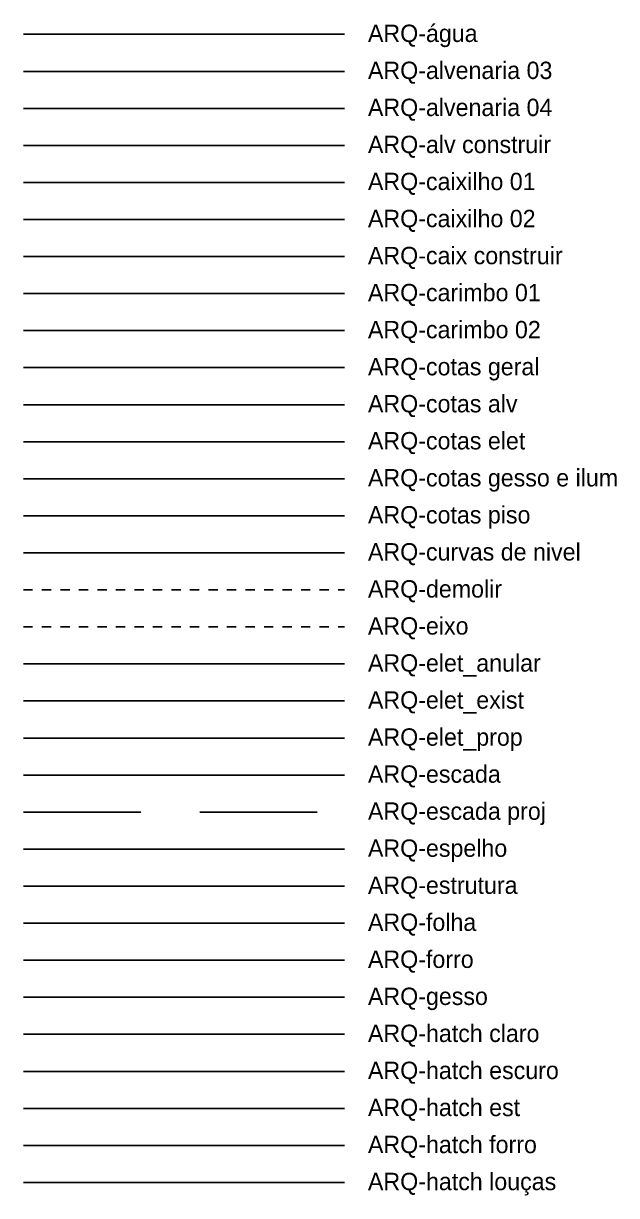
# Model space of a CAD drawing. Extents: x 2478.2 to 2503.3, y 807.2 to 832.7.
# Drawn here: x 2496.88 to 2503.29, y 820.04 to 832.7 of the extents above; entities that cross this region are included whole.
import ezdxf

# ---------------------------------------------------------------- set-up
doc = ezdxf.new("R2010")
doc.units = 0
doc.header["$LTSCALE"] = 0.1
doc.header["$MEASUREMENT"] = 0
for name, pattern in [('AXES', [0.54, 0.3, -0.08, 0.08, -0.08]), ('DASHED', [19.05, 12.7, -6.35]), ('HIDDEN2', [0.1875, 0.125, -0.0625])]:
    doc.linetypes.add(name, pattern=pattern)
for name, color, linetype in [('ARQ- caix construir', 202, 'Continuous'), ('ARQ-alv construir', 3, 'Continuous'), ('ARQ-alvenaria 03', 3, 'Continuous'), ('ARQ-alvenaria 04', 4, 'Continuous'), ('ARQ-caixilho 01', 1, 'Continuous'), ('ARQ-caixilho 02', 2, 'Continuous'), ('ARQ-carimbo 01', 1, 'Continuous'), ('ARQ-carimbo 02', 2, 'Continuous'), ('ARQ-cotas alv', 1, 'Continuous'), ('ARQ-cotas elet', 1, 'Continuous'), ('ARQ-cotas geral', 1, 'Continuous'), ('ARQ-cotas gesso e ilum', 1, 'Continuous'), ('ARQ-cotas piso', 1, 'Continuous'), ('ARQ-curvas de nivel', 3, 'Continuous'), ('ARQ-demolir', 12, 'HIDDEN2'), ('ARQ-eixo', 2, 'AXES'), ('ARQ-elet_anular', 161, 'Continuous'), ('ARQ-elet_exist', 30, 'Continuous'), ('ARQ-elet_prop', 220, 'Continuous'), ('ARQ-escada', 2, 'Continuous'), ('ARQ-escada proj', 1, 'DASHED'), ('ARQ-espelho', 251, 'Continuous'), ('ARQ-estrutura', 6, 'Continuous'), ('ARQ-folha', 6, 'Continuous'), ('ARQ-forro', 174, 'Continuous'), ('ARQ-gesso', 3, 'Continuous'), ('ARQ-hatch claro', 253, 'Continuous'), ('ARQ-hatch esc', 252, 'Continuous'), ('ARQ-hatch est', 251, 'Continuous'), ('ARQ-hatch forro', 254, 'Continuous'), ('ARQ-hatch louças', 255, 'Continuous'), ('ARQ-água', 151, 'Continuous')]:
    doc.layers.add(name, color=color, linetype=linetype)
doc.styles.add('Detalhe 75', font='GOTHIC.TTF', dxfattribs={"height": 0.1875})

msp = doc.modelspace()

# ---------------------------------------------------------------- linework, layer by layer
at = {"layer": 'ARQ- caix construir'}
msp.add_line((2496.881, 830.18), (2500.351, 830.18), dxfattribs=at)
at = {"layer": 'ARQ-alv construir'}
msp.add_line((2496.881, 831.38), (2500.351, 831.38), dxfattribs=at)
at = {"layer": 'ARQ-alvenaria 03'}
msp.add_line((2496.881, 832.18), (2500.351, 832.18), dxfattribs=at)
at = {"layer": 'ARQ-alvenaria 04'}
msp.add_line((2496.881, 831.78), (2500.351, 831.78), dxfattribs=at)
at = {"layer": 'ARQ-caixilho 01'}
msp.add_line((2496.881, 830.98), (2500.351, 830.98), dxfattribs=at)
at = {"layer": 'ARQ-caixilho 02'}
for p, q in [((2496.881, 830.58), (2500.351, 830.58)), ((2496.881, 829.38), (2500.351, 829.38))]:
    msp.add_line(p, q, dxfattribs=at)
at = {"layer": 'ARQ-carimbo 01'}
msp.add_line((2496.881, 829.78), (2500.351, 829.78), dxfattribs=at)
at = {"layer": 'ARQ-cotas alv'}
msp.add_line((2496.881, 828.58), (2500.351, 828.58), dxfattribs=at)
at = {"layer": 'ARQ-cotas elet'}
msp.add_line((2496.881, 828.18), (2500.351, 828.18), dxfattribs=at)
at = {"layer": 'ARQ-cotas geral'}
msp.add_line((2496.881, 828.98), (2500.351, 828.98), dxfattribs=at)
at = {"layer": 'ARQ-cotas gesso e ilum'}
msp.add_line((2496.881, 827.78), (2500.351, 827.78), dxfattribs=at)
at = {"layer": 'ARQ-cotas piso'}
msp.add_line((2496.881, 827.38), (2500.351, 827.38), dxfattribs=at)
at = {"layer": 'ARQ-curvas de nivel'}
msp.add_line((2496.881, 826.98), (2500.351, 826.98), dxfattribs=at)
at = {"layer": 'ARQ-demolir'}
msp.add_line((2496.881, 826.58), (2500.351, 826.58), dxfattribs=at)
at = {"layer": 'ARQ-eixo'}
msp.add_line((2496.881, 826.18), (2500.351, 826.18), dxfattribs=at)
at = {"layer": 'ARQ-elet_anular'}
msp.add_line((2496.881, 825.78), (2500.351, 825.78), dxfattribs=at)
at = {"layer": 'ARQ-elet_exist'}
msp.add_line((2496.881, 825.38), (2500.351, 825.38), dxfattribs=at)
at = {"layer": 'ARQ-elet_prop'}
msp.add_line((2496.881, 824.98), (2500.351, 824.98), dxfattribs=at)
at = {"layer": 'ARQ-escada'}
msp.add_line((2496.881, 824.58), (2500.351, 824.58), dxfattribs=at)
at = {"layer": 'ARQ-escada proj'}
msp.add_line((2496.881, 824.18), (2500.351, 824.18), dxfattribs=at)
at = {"layer": 'ARQ-espelho'}
msp.add_line((2496.881, 823.78), (2500.351, 823.78), dxfattribs=at)
at = {"layer": 'ARQ-estrutura'}
msp.add_line((2496.881, 823.38), (2500.351, 823.38), dxfattribs=at)
at = {"layer": 'ARQ-folha'}
msp.add_line((2496.881, 822.98), (2500.351, 822.98), dxfattribs=at)
at = {"layer": 'ARQ-forro'}
msp.add_line((2496.881, 822.58), (2500.351, 822.58), dxfattribs=at)
at = {"layer": 'ARQ-gesso'}
msp.add_line((2496.881, 822.18), (2500.351, 822.18), dxfattribs=at)
at = {"layer": 'ARQ-hatch claro'}
msp.add_line((2496.881, 821.78), (2500.351, 821.78), dxfattribs=at)
at = {"layer": 'ARQ-hatch esc'}
msp.add_line((2496.881, 821.38), (2500.351, 821.38), dxfattribs=at)
at = {"layer": 'ARQ-hatch est'}
msp.add_line((2496.881, 820.98), (2500.351, 820.98), dxfattribs=at)
at = {"layer": 'ARQ-hatch forro'}
msp.add_line((2496.881, 820.58), (2500.351, 820.58), dxfattribs=at)
at = {"layer": 'ARQ-hatch louças'}
msp.add_line((2496.881, 820.18), (2500.351, 820.18), dxfattribs=at)
at = {"layer": 'ARQ-água'}
msp.add_line((2496.881, 832.58), (2500.351, 832.58), dxfattribs=at)

# ---------------------------------------------------------------- texts
at = {"layer": 'ARQ- caix construir', "style": 'Detalhe 75'}
msp.add_text('ARQ-caix construir', height=0.1875, dxfattribs=at).set_placement((2500.604, 830.097))
at = {"layer": 'ARQ-alv construir', "style": 'Detalhe 75'}
msp.add_text('ARQ-alv construir', height=0.1875, dxfattribs=at).set_placement((2500.604, 831.297))
at = {"layer": 'ARQ-alvenaria 03', "style": 'Detalhe 75'}
msp.add_text('ARQ-alvenaria 03', height=0.1875, dxfattribs=at).set_placement((2500.604, 832.097))
at = {"layer": 'ARQ-alvenaria 04', "style": 'Detalhe 75'}
msp.add_text('ARQ-alvenaria 04', height=0.1875, dxfattribs=at).set_placement((2500.604, 831.697))
at = {"layer": 'ARQ-caixilho 01', "style": 'Detalhe 75'}
msp.add_text('ARQ-caixilho 01', height=0.1875, dxfattribs=at).set_placement((2500.604, 830.897))
at = {"layer": 'ARQ-caixilho 02', "style": 'Detalhe 75'}
msp.add_text('ARQ-caixilho 02', height=0.1875, dxfattribs=at).set_placement((2500.604, 830.497))
at = {"layer": 'ARQ-carimbo 01', "style": 'Detalhe 75'}
msp.add_text('ARQ-carimbo 01', height=0.1875, dxfattribs=at).set_placement((2500.604, 829.697))
at = {"layer": 'ARQ-carimbo 02', "style": 'Detalhe 75'}
msp.add_text('ARQ-carimbo 02', height=0.1875, dxfattribs=at).set_placement((2500.604, 829.297))
at = {"layer": 'ARQ-cotas alv', "style": 'Detalhe 75'}
msp.add_text('ARQ-cotas alv', height=0.1875, dxfattribs=at).set_placement((2500.604, 828.497))
at = {"layer": 'ARQ-cotas elet', "style": 'Detalhe 75'}
msp.add_text('ARQ-cotas elet', height=0.1875, dxfattribs=at).set_placement((2500.604, 828.097))
at = {"layer": 'ARQ-cotas geral', "style": 'Detalhe 75'}
msp.add_text('ARQ-cotas geral', height=0.1875, dxfattribs=at).set_placement((2500.604, 828.897))
at = {"layer": 'ARQ-cotas gesso e ilum', "style": 'Detalhe 75'}
msp.add_text('ARQ-cotas gesso e ilum', height=0.1875, dxfattribs=at).set_placement((2500.604, 827.697))
at = {"layer": 'ARQ-cotas piso', "style": 'Detalhe 75'}
msp.add_text('ARQ-cotas piso', height=0.1875, dxfattribs=at).set_placement((2500.604, 827.297))
at = {"layer": 'ARQ-curvas de nivel', "style": 'Detalhe 75'}
msp.add_text('ARQ-curvas de nivel', height=0.1875, dxfattribs=at).set_placement((2500.604, 826.897))
at = {"layer": 'ARQ-demolir', "style": 'Detalhe 75'}
msp.add_text('ARQ-demolir', height=0.1875, dxfattribs=at).set_placement((2500.604, 826.497))
at = {"layer": 'ARQ-eixo', "style": 'Detalhe 75'}
msp.add_text('ARQ-eixo', height=0.1875, dxfattribs=at).set_placement((2500.604, 826.097))
at = {"layer": 'ARQ-elet_anular', "style": 'Detalhe 75'}
msp.add_text('ARQ-elet_anular', height=0.1875, dxfattribs=at).set_placement((2500.604, 825.697))
at = {"layer": 'ARQ-elet_exist', "style": 'Detalhe 75'}
msp.add_text('ARQ-elet_exist', height=0.1875, dxfattribs=at).set_placement((2500.604, 825.297))
at = {"layer": 'ARQ-elet_prop', "style": 'Detalhe 75'}
msp.add_text('ARQ-elet_prop', height=0.1875, dxfattribs=at).set_placement((2500.604, 824.897))
at = {"layer": 'ARQ-escada', "style": 'Detalhe 75'}
msp.add_text('ARQ-escada', height=0.1875, dxfattribs=at).set_placement((2500.604, 824.497))
at = {"layer": 'ARQ-escada proj', "style": 'Detalhe 75'}
msp.add_text('ARQ-escada proj', height=0.1875, dxfattribs=at).set_placement((2500.604, 824.097))
at = {"layer": 'ARQ-espelho', "style": 'Detalhe 75'}
msp.add_text('ARQ-espelho', height=0.1875, dxfattribs=at).set_placement((2500.604, 823.697))
at = {"layer": 'ARQ-estrutura', "style": 'Detalhe 75'}
msp.add_text('ARQ-estrutura', height=0.1875, dxfattribs=at).set_placement((2500.604, 823.297))
at = {"layer": 'ARQ-folha', "style": 'Detalhe 75'}
msp.add_text('ARQ-folha', height=0.1875, dxfattribs=at).set_placement((2500.604, 822.897))
at = {"layer": 'ARQ-forro', "style": 'Detalhe 75'}
msp.add_text('ARQ-forro', height=0.1875, dxfattribs=at).set_placement((2500.604, 822.497))
at = {"layer": 'ARQ-gesso', "style": 'Detalhe 75'}
msp.add_text('ARQ-gesso', height=0.1875, dxfattribs=at).set_placement((2500.604, 822.097))
at = {"layer": 'ARQ-hatch claro', "style": 'Detalhe 75'}
msp.add_text('ARQ-hatch claro', height=0.1875, dxfattribs=at).set_placement((2500.604, 821.697))
at = {"layer": 'ARQ-hatch esc', "style": 'Detalhe 75'}
msp.add_text('ARQ-hatch escuro', height=0.1875, dxfattribs=at).set_placement((2500.604, 821.297))
at = {"layer": 'ARQ-hatch est', "style": 'Detalhe 75'}
msp.add_text('ARQ-hatch est', height=0.1875, dxfattribs=at).set_placement((2500.604, 820.897))
at = {"layer": 'ARQ-hatch forro', "style": 'Detalhe 75'}
msp.add_text('ARQ-hatch forro', height=0.1875, dxfattribs=at).set_placement((2500.604, 820.497))
at = {"layer": 'ARQ-hatch louças', "style": 'Detalhe 75'}
msp.add_text('ARQ-hatch louças', height=0.1875, dxfattribs=at).set_placement((2500.604, 820.097))
at = {"layer": 'ARQ-água', "style": 'Detalhe 75'}
msp.add_text('ARQ-água', height=0.1875, dxfattribs=at).set_placement((2500.604, 832.497))

doc.saveas('drawing.dxf')
